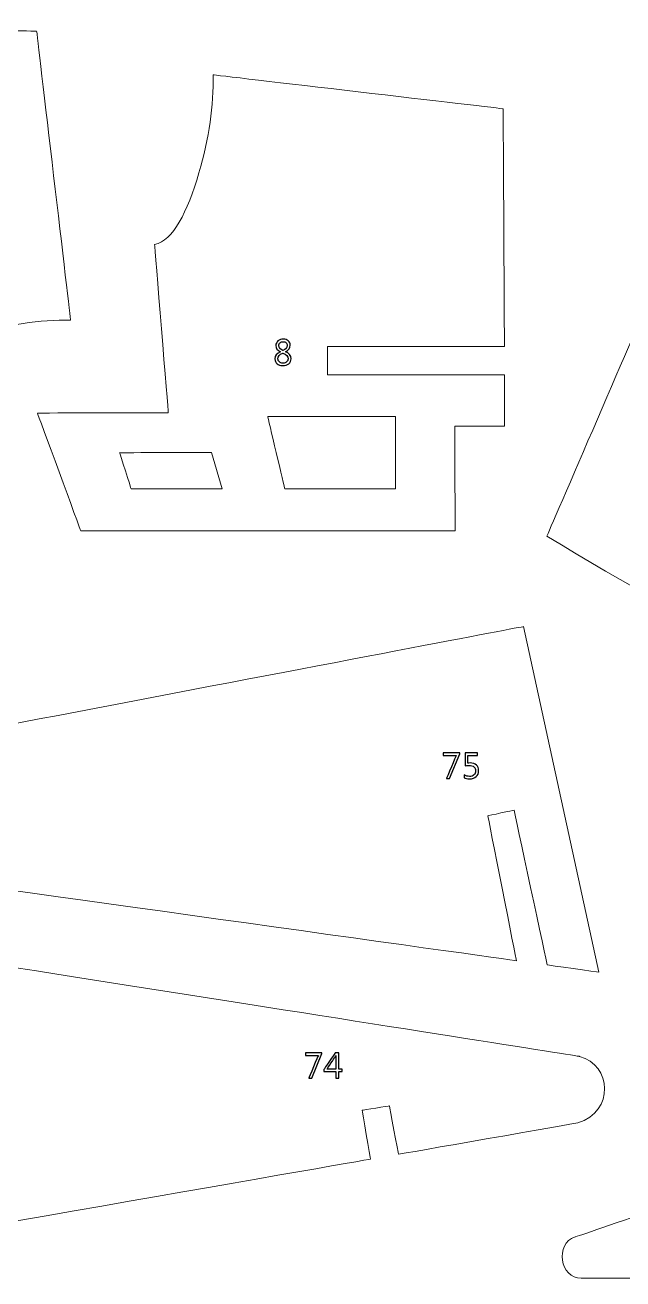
# Model space of a CAD drawing. Header units: centimetres. Extents: x -19.4 to 19.9, y -26.5 to 22.7.
# Drawn here: x -0.01 to 6.94, y -26.46 to -11.9 of the extents above; entities that cross this region are included whole.
import ezdxf

# ---------------------------------------------------------------- set-up
doc = ezdxf.new("R2010")
doc.units = ezdxf.units.CM
doc.header["$MEASUREMENT"] = 0
doc.layers.add('Camada 1', color=7, linetype='Continuous')

msp = doc.modelspace()

# ---------------------------------------------------------------- linework, layer by layer
at = {"layer": 'Camada 1', "color": 7, "lineweight": 9}
for points, knots in [([(7.19645, -11.39078), (7.17834, -11.4777), (7.15261, -11.53528), (7.10658, -11.64964), (7.10658, -11.64964), (7.00426, -11.94824), (6.9458, -12.1205), (7.2625, -12.23736), (7.2625, -12.23736), (7.42524, -12.2847), (7.56222, -12.33634), (7.67792, -12.39158), (7.67792, -12.39158), (8.25612, -12.63074), (8.28379, -13.49284), (8.06222, -14.07244), (8.06222, -14.07244), (7.90312, -14.33174), (8.12985, -14.64468), (8.34635, -14.5721), (8.34635, -14.5721), (8.34635, -14.5721), (10.51261, -13.85516), (10.51261, -13.85516), (10.51261, -13.85516), (10.45027, -13.62004), (10.3866, -13.39248), (10.30282, -13.1574), (10.30282, -13.1574), (10.30282, -13.1574), (9.75943, -13.37982), (9.75943, -13.37982), (9.75943, -13.37982), (9.75943, -13.37982), (9.65196, -13.0734), (9.65196, -13.0734), (9.65196, -13.0734), (9.65196, -13.0734), (10.19293, -12.83964), (10.19293, -12.83964), (10.19293, -12.83964), (10.07545, -12.58512), (9.97469, -12.34292), (9.8446, -12.10114), (9.8446, -12.10114), (9.8446, -12.10114), (9.28561, -12.41004), (9.28561, -12.41004), (9.28561, -12.41004), (9.28561, -12.41004), (9.11823, -12.13246), (9.11823, -12.13246), (9.11823, -12.13246), (9.11823, -12.13246), (9.67372, -11.81196), (9.67372, -11.81196), (9.67372, -11.81196), (9.54626, -11.59628), (9.42556, -11.4123), (9.2911, -11.21652), (9.2911, -11.21652), (9.2911, -11.21652), (8.7758, -11.55694), (8.7758, -11.55694), (8.7758, -11.55694), (8.7758, -11.55694), (8.59966, -11.28924), (8.59966, -11.28924), (8.59966, -11.28924), (8.59966, -11.28924), (9.08363, -10.9607), (9.08363, -10.9607), (9.08363, -10.9607), (8.93983, -10.76064), (8.80629, -10.5467), (8.67396, -10.342), (8.67396, -10.342), (8.67396, -10.342), (8.14573, -10.66632), (8.14573, -10.66632), (8.14573, -10.66632), (8.14573, -10.66632), (8.00262, -10.38486), (8.00262, -10.38486), (8.00262, -10.38486), (8.00262, -10.38486), (8.52443, -10.04256), (8.52443, -10.04256), (8.52443, -10.04256), (8.0212, -9.0515), (8.70751, -8.2985), (9.46802, -8.13704), (9.46802, -8.13704), (11.09261, -7.8101), (12.4897, -7.95706), (13.98482, -8.7694), (13.98482, -8.7694), (14.99996, -9.29474), (16.00137, -9.92246), (16.99467, -10.55402), (16.99467, -10.55402), (17.6037, -10.88394), (18.02344, -11.20762), (18.71948, -11.44536), (18.71948, -11.44536), (18.93572, -11.51192), (19.05844, -11.5514), (19.13972, -11.50868), (19.13972, -11.50868), (19.46327, -10.98524), (19.65925, -10.21248), (19.61815, -8.4746), (19.61815, -8.4746), (19.50839, -6.9784), (19.39746, -6.24118), (19.06685, -5.72082), (19.06685, -5.72082), (18.54663, -5.42754), (16.84974, -5.4812), (14.59497, -5.70444), (14.59497, -5.70444), (13.02089, -5.8212), (11.37442, -6.12376), (9.63661, -6.09544), (9.63661, -6.09544), (8.8524, -6.07016), (8.2565, -5.0562), (7.49029, -3.89738), (7.49029, -3.89738), (7.07465, -3.96578), (6.73533, -3.89846), (6.51279, -3.7086), (6.51279, -3.7086), (6.29751, -3.49826), (6.17681, -3.24938), (6.18123, -2.95512), (6.18123, -2.95512), (6.18213, -2.87114), (6.12349, -2.8403), (6.03036, -2.87408), (6.03036, -2.87408), (4.90413, -3.1053), (3.83605, -3.23604), (2.85293, -3.22862), (2.85293, -3.22862), (2.85293, -3.22862), (2.20467, -3.24034), (2.20467, -3.24034), (2.20467, -3.24034), (1.31001, -3.25706), (0.76008, -3.42442), (0.61744, -3.98142), (0.61744, -3.98142), (0.5844, -4.14354), (0.59169, -5.23704), (0.59013, -5.44748), (0.59013, -5.44748), (0.59013, -5.44748), (0.59369, -7.65022), (0.59369, -7.65022), (0.59369, -7.65022), (0.59369, -7.65022), (2.63687, -7.653), (2.63687, -7.653), (2.63687, -7.653), (2.63687, -7.653), (2.63373, -7.97834), (2.63373, -7.97834), (2.63373, -7.97834), (2.63373, -7.97834), (0.59327, -7.98396), (0.59327, -7.98396), (0.59327, -7.98396), (0.59327, -7.98396), (0.6027, -10.72576), (0.6027, -10.72576), (0.6027, -10.72576), (0.6027, -10.72576), (1.1918, -10.78494), (1.1918, -10.78494), (1.1918, -10.78494), (1.1918, -10.78494), (1.47828, -9.17798), (1.47828, -9.17798), (1.47828, -9.17798), (1.47828, -9.17798), (3.30648, -9.44822), (3.30648, -9.44822), (3.30648, -9.44822), (3.30648, -9.44822), (3.00578, -10.99664), (3.00578, -10.99664), (3.00578, -10.99664), (3.00578, -10.99664), (3.96695, -11.09554), (3.96695, -11.09554), (3.96695, -11.09554), (3.97141, -10.7116), (4.01579, -10.34626), (4.11147, -10.00816), (4.11147, -10.00816), (4.24042, -9.56108), (4.39908, -9.2238), (4.63538, -9.14708), (4.63538, -9.14708), (4.63538, -9.14708), (6.56322, -9.14732), (6.56322, -9.14732), (6.56322, -9.14732), (6.70063, -9.15452), (6.76234, -9.3749), (6.71689, -9.719), (6.71689, -9.719), (6.68061, -10.09176), (6.42141, -10.4), (6.28219, -10.7906), (6.28219, -10.7906), (6.19002, -11.04918), (6.21334, -11.09912), (6.41761, -11.09774), (6.41761, -11.09774), (6.41761, -11.09774), (7.05509, -11.09466), (7.05509, -11.09466), (7.05509, -11.09466), (7.14054, -11.12192), (7.21906, -11.23272), (7.19645, -11.39078)], [0, 0, 0, 0, 0.01724138, 0.01724138, 0.01724138, 0.01724139, 0.03448276, 0.03448276, 0.03448276, 0.03448277, 0.05172414, 0.05172414, 0.05172414, 0.05172415, 0.06896552, 0.06896552, 0.06896552, 0.06896553, 0.0862069, 0.0862069, 0.0862069, 0.08620691, 0.10344828, 0.10344828, 0.10344828, 0.10344829, 0.12068966, 0.12068966, 0.12068966, 0.12068967, 0.13793103, 0.13793103, 0.13793103, 0.13793104, 0.15517241, 0.15517241, 0.15517241, 0.15517242, 0.17241379, 0.17241379, 0.17241379, 0.1724138, 0.18965517, 0.18965517, 0.18965517, 0.18965518, 0.20689655, 0.20689655, 0.20689655, 0.20689656, 0.22413793, 0.22413793, 0.22413793, 0.22413794, 0.24137931, 0.24137931, 0.24137931, 0.24137932, 0.25862069, 0.25862069, 0.25862069, 0.2586207, 0.27586207, 0.27586207, 0.27586207, 0.27586208, 0.29310345, 0.29310345, 0.29310345, 0.29310346, 0.31034483, 0.31034483, 0.31034483, 0.31034484, 0.32758621, 0.32758621, 0.32758621, 0.32758622, 0.34482759, 0.34482759, 0.34482759, 0.3448276, 0.36206897, 0.36206897, 0.36206897, 0.36206898, 0.37931034, 0.37931034, 0.37931034, 0.37931035, 0.39655172, 0.39655172, 0.39655172, 0.39655173, 0.4137931, 0.4137931, 0.4137931, 0.41379311, 0.43103448, 0.43103448, 0.43103448, 0.43103449, 0.44827586, 0.44827586, 0.44827586, 0.44827587, 0.46551724, 0.46551724, 0.46551724, 0.46551725, 0.48275862, 0.48275862, 0.48275862, 0.48275863, 0.5, 0.5, 0.5, 0.50000001, 0.51724138, 0.51724138, 0.51724138, 0.51724139, 0.53448276, 0.53448276, 0.53448276, 0.53448277, 0.55172414, 0.55172414, 0.55172414, 0.55172415, 0.56896552, 0.56896552, 0.56896552, 0.56896553, 0.5862069, 0.5862069, 0.5862069, 0.58620691, 0.60344828, 0.60344828, 0.60344828, 0.60344829, 0.62068966, 0.62068966, 0.62068966, 0.62068967, 0.63793103, 0.63793103, 0.63793103, 0.63793104, 0.65517241, 0.65517241, 0.65517241, 0.65517242, 0.67241379, 0.67241379, 0.67241379, 0.6724138, 0.68965517, 0.68965517, 0.68965517, 0.68965518, 0.70689655, 0.70689655, 0.70689655, 0.70689656, 0.72413793, 0.72413793, 0.72413793, 0.72413794, 0.74137931, 0.74137931, 0.74137931, 0.74137932, 0.75862069, 0.75862069, 0.75862069, 0.7586207, 0.77586207, 0.77586207, 0.77586207, 0.77586208, 0.79310345, 0.79310345, 0.79310345, 0.79310346, 0.81034483, 0.81034483, 0.81034483, 0.81034484, 0.82758621, 0.82758621, 0.82758621, 0.82758622, 0.84482759, 0.84482759, 0.84482759, 0.8448276, 0.86206897, 0.86206897, 0.86206897, 0.86206898, 0.87931034, 0.87931034, 0.87931034, 0.87931035, 0.89655172, 0.89655172, 0.89655172, 0.89655173, 0.9137931, 0.9137931, 0.9137931, 0.91379311, 0.93103448, 0.93103448, 0.93103448, 0.93103449, 0.94827586, 0.94827586, 0.94827586, 0.94827587, 0.96551724, 0.96551724, 0.96551724, 0.96551725, 1, 1, 1, 1]), ([(-3.56695, -11.95478), (-3.56695, -11.95478), (-2.96677, -11.95406), (-2.96677, -11.95406), (-2.96677, -11.95406), (-2.96677, -11.95406), (-2.96659, -14.00318), (-2.96659, -14.00318), (-2.96659, -14.00318), (-2.96659, -14.00318), (-2.63787, -14.00354), (-2.63787, -14.00354), (-2.63787, -14.00354), (-2.63787, -14.00354), (-2.63797, -11.95458), (-2.63797, -11.95458), (-2.63797, -11.95458), (-2.63797, -11.95458), (0.12897, -11.96908), (0.12897, -11.96908), (0.12897, -11.96908), (0.12897, -11.96908), (0.52367, -15.32706), (0.52367, -15.32706), (0.52367, -15.32706), (0.16787, -15.32082), (-0.21201, -15.3765), (-0.61519, -15.49248), (-0.61519, -15.49248), (-1.08175, -15.62876), (-1.40195, -15.79206), (-1.45149, -16.0059), (-1.45149, -16.0059), (-1.45149, -16.0059), (-3.40991, -15.84738), (-3.40991, -15.84738), (-3.40991, -15.84738), (-3.40991, -15.84738), (-3.41257, -17.364), (-3.41257, -17.364), (-3.41257, -17.364), (-3.41257, -17.364), (-4.78277, -16.86194), (-4.78277, -16.86194), (-4.78277, -16.86194), (-4.78277, -16.86194), (-4.78227, -12.52656), (-4.78227, -12.52656), (-4.78227, -12.52656), (-4.78227, -12.52656), (-3.56729, -12.52788), (-3.56729, -12.52788), (-3.56729, -12.52788), (-3.56729, -12.52788), (-3.56695, -11.95478), (-3.56695, -11.95478)], [0, 0, 0, 0, 0.06666667, 0.06666667, 0.06666667, 0.06666668, 0.13333333, 0.13333333, 0.13333333, 0.13333334, 0.2, 0.2, 0.2, 0.20000001, 0.26666667, 0.26666667, 0.26666667, 0.26666668, 0.33333333, 0.33333333, 0.33333333, 0.33333334, 0.4, 0.4, 0.4, 0.40000001, 0.46666667, 0.46666667, 0.46666667, 0.46666668, 0.53333333, 0.53333333, 0.53333333, 0.53333334, 0.6, 0.6, 0.6, 0.60000001, 0.66666667, 0.66666667, 0.66666667, 0.66666668, 0.73333333, 0.73333333, 0.73333333, 0.73333334, 0.8, 0.8, 0.8, 0.80000001, 0.86666667, 0.86666667, 0.86666667, 0.86666668, 1, 1, 1, 1]), ([(5.55999, -16.55907), (5.55999, -16.55907), (5.56071, -15.9603), (5.56071, -15.9603), (5.56071, -15.9603), (5.56071, -15.9603), (3.5066, -15.96012), (3.5066, -15.96012), (3.5066, -15.96012), (3.5066, -15.96012), (3.50623, -15.63217), (3.50623, -15.63217), (3.50623, -15.63217), (3.50623, -15.63217), (5.56019, -15.63227), (5.56019, -15.63227), (5.56019, -15.63227), (5.56019, -15.63227), (5.54565, -12.87181), (5.54565, -12.87181), (5.54565, -12.87181), (5.54565, -12.87181), (2.17949, -12.47804), (2.17949, -12.47804), (2.17949, -12.47804), (2.18574, -12.83301), (2.12993, -13.212), (2.01367, -13.61423), (2.01367, -13.61423), (1.87705, -14.0797), (1.71336, -14.39915), (1.49899, -14.44857), (1.49899, -14.44857), (1.49899, -14.44857), (1.6579, -16.4024), (1.6579, -16.4024), (1.6579, -16.4024), (1.6579, -16.4024), (0.13758, -16.40505), (0.13758, -16.40505), (0.13758, -16.40505), (0.13758, -16.40505), (0.64087, -17.77204), (0.64087, -17.77204), (0.64087, -17.77204), (0.64087, -17.77204), (4.98681, -17.77154), (4.98681, -17.77154), (4.98681, -17.77154), (4.98681, -17.77154), (4.98549, -16.55941), (4.98549, -16.55941), (4.98549, -16.55941), (4.98549, -16.55941), (5.55999, -16.55907), (5.55999, -16.55907)], [0, 0, 0, 0, 0.06666667, 0.06666667, 0.06666667, 0.06666668, 0.13333333, 0.13333333, 0.13333333, 0.13333334, 0.2, 0.2, 0.2, 0.20000001, 0.26666667, 0.26666667, 0.26666667, 0.26666668, 0.33333333, 0.33333333, 0.33333333, 0.33333334, 0.4, 0.4, 0.4, 0.40000001, 0.46666667, 0.46666667, 0.46666667, 0.46666668, 0.53333333, 0.53333333, 0.53333333, 0.53333334, 0.6, 0.6, 0.6, 0.60000001, 0.66666667, 0.66666667, 0.66666667, 0.66666668, 0.73333333, 0.73333333, 0.73333333, 0.73333334, 0.8, 0.8, 0.8, 0.80000001, 0.86666667, 0.86666667, 0.86666667, 0.86666668, 1, 1, 1, 1]), ([(13.60992, -18.47447), (13.60992, -18.47447), (12.035, -18.04846), (12.035, -18.04846), (12.035, -18.04846), (12.035, -18.04846), (12.12652, -17.4769), (12.12652, -17.4769), (12.12652, -17.4769), (10.51732, -16.95289), (8.8798, -16.12382), (7.22589, -15.11792), (7.22589, -15.11792), (7.22589, -15.11792), (6.05369, -17.83338), (6.05369, -17.83338), (6.05369, -17.83338), (7.86047, -18.95029), (9.69496, -19.80668), (11.56075, -20.36915), (11.56075, -20.36915), (11.56075, -20.36915), (11.67926, -19.81574), (11.67926, -19.81574), (11.67926, -19.81574), (11.67926, -19.81574), (13.20315, -20.25699), (13.20315, -20.25699), (13.20315, -20.25699), (13.20315, -20.25699), (13.60992, -18.47447), (13.60992, -18.47447)], [0, 0, 0, 0, 0.11111111, 0.11111111, 0.11111111, 0.11111112, 0.22222222, 0.22222222, 0.22222222, 0.22222223, 0.33333333, 0.33333333, 0.33333333, 0.33333334, 0.44444444, 0.44444444, 0.44444444, 0.44444445, 0.55555556, 0.55555556, 0.55555556, 0.55555557, 0.66666667, 0.66666667, 0.66666667, 0.66666668, 0.77777778, 0.77777778, 0.77777778, 0.77777779, 1, 1, 1, 1]), ([(4.29515, -17.28588), (4.29515, -17.28588), (4.29545, -16.44354), (4.29545, -16.44354), (4.29545, -16.44354), (4.29545, -16.44354), (2.81138, -16.44426), (2.81138, -16.44426), (2.81138, -16.44426), (2.81138, -16.44426), (3.01069, -17.28588), (3.01069, -17.28588), (3.01069, -17.28588), (3.01069, -17.28588), (4.29515, -17.28588), (4.29515, -17.28588)], [0, 0, 0, 0, 0.2, 0.2, 0.2, 0.20000001, 0.4, 0.4, 0.4, 0.40000001, 0.6, 0.6, 0.6, 0.60000001, 1, 1, 1, 1]), ([(2.28264, -17.28718), (2.28264, -17.28718), (2.1608, -16.86379), (2.1608, -16.86379), (2.1608, -16.86379), (2.1608, -16.86379), (1.09204, -16.86561), (1.09204, -16.86561), (1.09204, -16.86561), (1.09204, -16.86561), (1.22629, -17.28718), (1.22629, -17.28718), (1.22629, -17.28718), (1.22629, -17.28718), (2.28264, -17.28718), (2.28264, -17.28718)], [0, 0, 0, 0, 0.2, 0.2, 0.2, 0.20000001, 0.4, 0.4, 0.4, 0.40000001, 0.6, 0.6, 0.6, 0.60000001, 1, 1, 1, 1]), ([(5.78065, -18.88464), (5.78065, -18.88464), (6.65635, -22.89862), (6.65635, -22.89862), (6.65635, -22.89862), (6.65635, -22.89862), (6.05719, -22.81454), (6.05719, -22.81454), (6.05719, -22.81454), (6.05719, -22.81454), (5.67175, -21.01738), (5.67175, -21.01738), (5.67175, -21.01738), (5.67175, -21.01738), (5.36765, -21.08174), (5.36765, -21.08174), (5.36765, -21.08174), (5.36765, -21.08174), (5.69897, -22.76456), (5.69897, -22.76456), (5.69897, -22.76456), (5.69897, -22.76456), (-1.22551, -21.79812), (-1.22551, -21.79812), (-1.22551, -21.79812), (-1.22551, -21.79812), (-1.14691, -21.2302), (-1.14691, -21.2302), (-1.14691, -21.2302), (-1.14691, -21.2302), (-1.46637, -21.19206), (-1.46637, -21.19206), (-1.46637, -21.19206), (-1.46637, -21.19206), (-1.55157, -21.75262), (-1.55157, -21.75262), (-1.55157, -21.75262), (-1.55157, -21.75262), (-3.64325, -21.4607), (-3.64325, -21.4607), (-3.64325, -21.4607), (-4.07937, -21.34052), (-4.06135, -20.80524), (-3.69357, -20.6932), (-3.69357, -20.6932), (-3.69357, -20.6932), (5.78065, -18.88464), (5.78065, -18.88464)], [0, 0, 0, 0, 0.07692308, 0.07692308, 0.07692308, 0.07692309, 0.15384615, 0.15384615, 0.15384615, 0.15384616, 0.23076923, 0.23076923, 0.23076923, 0.23076924, 0.30769231, 0.30769231, 0.30769231, 0.30769232, 0.38461538, 0.38461538, 0.38461538, 0.38461539, 0.46153846, 0.46153846, 0.46153846, 0.46153847, 0.53846154, 0.53846154, 0.53846154, 0.53846155, 0.61538462, 0.61538462, 0.61538462, 0.61538463, 0.69230769, 0.69230769, 0.69230769, 0.6923077, 0.76923077, 0.76923077, 0.76923077, 0.76923078, 0.84615385, 0.84615385, 0.84615385, 0.84615386, 1, 1, 1, 1]), ([(15.46862, -22.88069), (15.46862, -22.88069), (16.7564, -26.45463), (16.7564, -26.45463), (16.7564, -26.45463), (16.7564, -26.45463), (16.16272, -26.45526), (16.16272, -26.45526), (16.16272, -26.45526), (16.16272, -26.45526), (15.53393, -24.70365), (15.53393, -24.70365), (15.53393, -24.70365), (15.53393, -24.70365), (15.23463, -24.8125), (15.23463, -24.8125), (15.23463, -24.8125), (15.23463, -24.8125), (15.79181, -26.45503), (15.79181, -26.45503), (15.79181, -26.45503), (15.79181, -26.45503), (8.80438, -26.45255), (8.80438, -26.45255), (8.80438, -26.45255), (8.80438, -26.45255), (8.79951, -25.87983), (8.79951, -25.87983), (8.79951, -25.87983), (8.79951, -25.87983), (8.47881, -25.87795), (8.47881, -25.87795), (8.47881, -25.87795), (8.47881, -25.87795), (8.47523, -26.45047), (8.47523, -26.45047), (8.47523, -26.45047), (8.47523, -26.45047), (6.45199, -26.45212), (6.45199, -26.45212), (6.45199, -26.45212), (6.20591, -26.46023), (6.14256, -26.04751), (6.38097, -25.97301), (6.38097, -25.97301), (6.38097, -25.97301), (8.44333, -25.27122), (8.44333, -25.27122), (8.44333, -25.27122), (8.44333, -25.27122), (8.34547, -24.96979), (8.34547, -24.96979), (8.34547, -24.96979), (8.34547, -24.96979), (9.88118, -24.43949), (9.88118, -24.43949), (9.88118, -24.43949), (9.88118, -24.43949), (9.99392, -24.74276), (9.99392, -24.74276), (9.99392, -24.74276), (9.99392, -24.74276), (12.45782, -23.90472), (12.45782, -23.90472), (12.45782, -23.90472), (12.45782, -23.90472), (11.44347, -21.50548), (11.44347, -21.50548), (11.44347, -21.50548), (11.44347, -21.50548), (12.89858, -21.14595), (12.89858, -21.14595), (12.89858, -21.14595), (12.89858, -21.14595), (13.889, -23.41795), (13.889, -23.41795), (13.889, -23.41795), (13.889, -23.41795), (15.46862, -22.88069), (15.46862, -22.88069)], [0, 0, 0, 0, 0.04761905, 0.04761905, 0.04761905, 0.04761906, 0.0952381, 0.0952381, 0.0952381, 0.09523811, 0.14285714, 0.14285714, 0.14285714, 0.14285715, 0.19047619, 0.19047619, 0.19047619, 0.1904762, 0.23809524, 0.23809524, 0.23809524, 0.23809525, 0.28571429, 0.28571429, 0.28571429, 0.2857143, 0.33333333, 0.33333333, 0.33333333, 0.33333334, 0.38095238, 0.38095238, 0.38095238, 0.38095239, 0.42857143, 0.42857143, 0.42857143, 0.42857144, 0.47619048, 0.47619048, 0.47619048, 0.47619049, 0.52380952, 0.52380952, 0.52380952, 0.52380953, 0.57142857, 0.57142857, 0.57142857, 0.57142858, 0.61904762, 0.61904762, 0.61904762, 0.61904763, 0.66666667, 0.66666667, 0.66666667, 0.66666668, 0.71428571, 0.71428571, 0.71428571, 0.71428572, 0.76190476, 0.76190476, 0.76190476, 0.76190477, 0.80952381, 0.80952381, 0.80952381, 0.80952382, 0.85714286, 0.85714286, 0.85714286, 0.85714287, 0.9047619, 0.9047619, 0.9047619, 0.90476191, 1, 1, 1, 1]), ([(-3.09988, -22.37501), (-3.09988, -22.37501), (-3.83269, -26.43888), (-3.83269, -26.43888), (-3.83269, -26.43888), (-3.83269, -26.43888), (-3.23682, -26.33432), (-3.23682, -26.33432), (-3.23682, -26.33432), (-3.23682, -26.33432), (-2.91535, -24.51504), (-2.91535, -24.51504), (-2.91535, -24.51504), (-2.91535, -24.51504), (-2.60912, -24.56956), (-2.60912, -24.56956), (-2.60912, -24.56956), (-2.60912, -24.56956), (-2.88055, -26.2721), (-2.88055, -26.2721), (-2.88055, -26.2721), (-2.88055, -26.2721), (4.00612, -25.069), (4.00612, -25.069), (4.00612, -25.069), (4.00612, -25.069), (3.90741, -24.50079), (3.90741, -24.50079), (3.90741, -24.50079), (3.90741, -24.50079), (4.22535, -24.45177), (4.22535, -24.45177), (4.22535, -24.45177), (4.22535, -24.45177), (4.3304, -25.01235), (4.3304, -25.01235), (4.3304, -25.01235), (4.3304, -25.01235), (6.41066, -24.64895), (6.41066, -24.64895), (6.41066, -24.64895), (6.8423, -24.51356), (6.80529, -23.97613), (6.43372, -23.87583), (6.43372, -23.87583), (6.43372, -23.87583), (-3.09988, -22.37501), (-3.09988, -22.37501)], [0, 0, 0, 0, 0.07692308, 0.07692308, 0.07692308, 0.07692309, 0.15384615, 0.15384615, 0.15384615, 0.15384616, 0.23076923, 0.23076923, 0.23076923, 0.23076924, 0.30769231, 0.30769231, 0.30769231, 0.30769232, 0.38461538, 0.38461538, 0.38461538, 0.38461539, 0.46153846, 0.46153846, 0.46153846, 0.46153847, 0.53846154, 0.53846154, 0.53846154, 0.53846155, 0.61538462, 0.61538462, 0.61538462, 0.61538463, 0.69230769, 0.69230769, 0.69230769, 0.6923077, 0.76923077, 0.76923077, 0.76923077, 0.76923078, 0.84615385, 0.84615385, 0.84615385, 0.84615386, 1, 1, 1, 1])]:
    msp.add_open_spline(points, degree=3, knots=knots, dxfattribs=at)
at = {"layer": 'Camada 1', "color": 7}
for points, knots in [([(2.9595, -15.69387), (2.9595, -15.69387), (2.9595, -15.69303), (2.9595, -15.69303), (2.9595, -15.69303), (2.92394, -15.67652), (2.90616, -15.65253), (2.90616, -15.62106), (2.90616, -15.62106), (2.90616, -15.59968), (2.91427, -15.58211), (2.93057, -15.56842), (2.93057, -15.56842), (2.94687, -15.55467), (2.96782, -15.54782), (2.99351, -15.54782), (2.99351, -15.54782), (3.01665, -15.54782), (3.0357, -15.55424), (3.05059, -15.56708), (3.05059, -15.56708), (3.06547, -15.57993), (3.07295, -15.59636), (3.07295, -15.61647), (3.07295, -15.61647), (3.07295, -15.64935), (3.05461, -15.67482), (3.01792, -15.69303), (3.01792, -15.69303), (3.01792, -15.69303), (3.01792, -15.69387), (3.01792, -15.69387), (3.01792, -15.69387), (3.0611, -15.70933), (3.08269, -15.73607), (3.08269, -15.7741), (3.08269, -15.7741), (3.08269, -15.79865), (3.07387, -15.81812), (3.05623, -15.83259), (3.05623, -15.83259), (3.03866, -15.84705), (3.01411, -15.85432), (2.98271, -15.85432), (2.98271, -15.85432), (2.95738, -15.85432), (2.93657, -15.84712), (2.92013, -15.8328), (2.92013, -15.8328), (2.90376, -15.81848), (2.89557, -15.79985), (2.89557, -15.77699), (2.89557, -15.77699), (2.89557, -15.73896), (2.91688, -15.71123), (2.9595, -15.69387)], [0, 0, 0, 0, 0.06666667, 0.06666667, 0.06666667, 0.06666668, 0.13333333, 0.13333333, 0.13333333, 0.13333334, 0.2, 0.2, 0.2, 0.20000001, 0.26666667, 0.26666667, 0.26666667, 0.26666668, 0.33333333, 0.33333333, 0.33333333, 0.33333334, 0.4, 0.4, 0.4, 0.40000001, 0.46666667, 0.46666667, 0.46666667, 0.46666668, 0.53333333, 0.53333333, 0.53333333, 0.53333334, 0.6, 0.6, 0.6, 0.60000001, 0.66666667, 0.66666667, 0.66666667, 0.66666668, 0.73333333, 0.73333333, 0.73333333, 0.73333334, 0.8, 0.8, 0.8, 0.80000001, 0.86666667, 0.86666667, 0.86666667, 0.86666668, 1, 1, 1, 1]), ([(3.03824, -15.62071), (3.03824, -15.60702), (3.03394, -15.59629), (3.0254, -15.58839), (3.0254, -15.58839), (3.01686, -15.58056), (3.00515, -15.57661), (2.9904, -15.57661), (2.9904, -15.57661), (2.97657, -15.57661), (2.96486, -15.5807), (2.95526, -15.58896), (2.95526, -15.58896), (2.94567, -15.59714), (2.94087, -15.60758), (2.94087, -15.62028), (2.94087, -15.62028), (2.94087, -15.64611), (2.95696, -15.66551), (2.98913, -15.67863), (2.98913, -15.67863), (3.02187, -15.66509), (3.03824, -15.64583), (3.03824, -15.62071)], [0, 0, 0, 0, 0.14285714, 0.14285714, 0.14285714, 0.14285715, 0.28571429, 0.28571429, 0.28571429, 0.2857143, 0.42857143, 0.42857143, 0.42857143, 0.42857144, 0.57142857, 0.57142857, 0.57142857, 0.57142858, 0.71428571, 0.71428571, 0.71428571, 0.71428572, 1, 1, 1, 1]), ([(2.98687, -15.70996), (2.94913, -15.72499), (2.93029, -15.74686), (2.93029, -15.77544), (2.93029, -15.77544), (2.93029, -15.79018), (2.93579, -15.80232), (2.94673, -15.81177), (2.94673, -15.81177), (2.95766, -15.82123), (2.97206, -15.82596), (2.98998, -15.82596), (2.98998, -15.82596), (3.00705, -15.82596), (3.02095, -15.8213), (3.03175, -15.81199), (3.03175, -15.81199), (3.04254, -15.80267), (3.04798, -15.79089), (3.04798, -15.77664), (3.04798, -15.77664), (3.04798, -15.74686), (3.02759, -15.72457), (2.98687, -15.70996)], [0, 0, 0, 0, 0.14285714, 0.14285714, 0.14285714, 0.14285715, 0.28571429, 0.28571429, 0.28571429, 0.2857143, 0.42857143, 0.42857143, 0.42857143, 0.42857144, 0.57142857, 0.57142857, 0.57142857, 0.57142858, 0.71428571, 0.71428571, 0.71428571, 0.71428572, 1, 1, 1, 1]), ([(5.04082, -20.36266), (5.04082, -20.36266), (4.92355, -20.64834), (4.92355, -20.64834), (4.92355, -20.64834), (4.92355, -20.64834), (4.88841, -20.64834), (4.88841, -20.64834), (4.88841, -20.64834), (4.88841, -20.64834), (4.99933, -20.38248), (4.99933, -20.38248), (4.99933, -20.38248), (4.99933, -20.38248), (4.84989, -20.38248), (4.84989, -20.38248), (4.84989, -20.38248), (4.84989, -20.38248), (4.84989, -20.352), (4.84989, -20.352), (4.84989, -20.352), (4.84989, -20.352), (5.04082, -20.352), (5.04082, -20.352), (5.04082, -20.352), (5.04082, -20.352), (5.04082, -20.36266), (5.04082, -20.36266)], [0, 0, 0, 0, 0.125, 0.125, 0.125, 0.12500001, 0.25, 0.25, 0.25, 0.25000001, 0.375, 0.375, 0.375, 0.37500001, 0.5, 0.5, 0.5, 0.50000001, 0.625, 0.625, 0.625, 0.62500001, 0.75, 0.75, 0.75, 0.75000001, 1, 1, 1, 1]), ([(5.09416, -20.64114), (5.09416, -20.64114), (5.09416, -20.60516), (5.09416, -20.60516), (5.09416, -20.60516), (5.11441, -20.61842), (5.13501, -20.62506), (5.15596, -20.62506), (5.15596, -20.62506), (5.17692, -20.62506), (5.19378, -20.61913), (5.20662, -20.60728), (5.20662, -20.60728), (5.2194, -20.59549), (5.22582, -20.57976), (5.22582, -20.56021), (5.22582, -20.56021), (5.22582, -20.54081), (5.21925, -20.52564), (5.2062, -20.51478), (5.2062, -20.51478), (5.19308, -20.50391), (5.17438, -20.49848), (5.14997, -20.49848), (5.14997, -20.49848), (5.14171, -20.49848), (5.12619, -20.49932), (5.10347, -20.50095), (5.10347, -20.50095), (5.10347, -20.50095), (5.10347, -20.352), (5.10347, -20.352), (5.10347, -20.352), (5.10347, -20.352), (5.24698, -20.352), (5.24698, -20.352), (5.24698, -20.352), (5.24698, -20.352), (5.24698, -20.38248), (5.24698, -20.38248), (5.24698, -20.38248), (5.24698, -20.38248), (5.13564, -20.38248), (5.13564, -20.38248), (5.13564, -20.38248), (5.13564, -20.38248), (5.13564, -20.46969), (5.13564, -20.46969), (5.13564, -20.46969), (5.14475, -20.46913), (5.15314, -20.46884), (5.1609, -20.46884), (5.1609, -20.46884), (5.19258, -20.46884), (5.21714, -20.47682), (5.23449, -20.49269), (5.23449, -20.49269), (5.25185, -20.50857), (5.26053, -20.53037), (5.26053, -20.55803), (5.26053, -20.55803), (5.26053, -20.58667), (5.25122, -20.60975), (5.23252, -20.62717), (5.23252, -20.62717), (5.21382, -20.64467), (5.18814, -20.65342), (5.15561, -20.65342), (5.15561, -20.65342), (5.12817, -20.65342), (5.1077, -20.64933), (5.09416, -20.64114)], [0, 0, 0, 0, 0.05263158, 0.05263158, 0.05263158, 0.05263159, 0.10526316, 0.10526316, 0.10526316, 0.10526317, 0.15789474, 0.15789474, 0.15789474, 0.15789475, 0.21052632, 0.21052632, 0.21052632, 0.21052633, 0.26315789, 0.26315789, 0.26315789, 0.2631579, 0.31578947, 0.31578947, 0.31578947, 0.31578948, 0.36842105, 0.36842105, 0.36842105, 0.36842106, 0.42105263, 0.42105263, 0.42105263, 0.42105264, 0.47368421, 0.47368421, 0.47368421, 0.47368422, 0.52631579, 0.52631579, 0.52631579, 0.5263158, 0.57894737, 0.57894737, 0.57894737, 0.57894738, 0.63157895, 0.63157895, 0.63157895, 0.63157896, 0.68421053, 0.68421053, 0.68421053, 0.68421054, 0.73684211, 0.73684211, 0.73684211, 0.73684212, 0.78947368, 0.78947368, 0.78947368, 0.78947369, 0.84210526, 0.84210526, 0.84210526, 0.84210527, 0.89473684, 0.89473684, 0.89473684, 0.89473685, 1, 1, 1, 1]), ([(3.44112, -23.84436), (3.44112, -23.84436), (3.32385, -24.13004), (3.32385, -24.13004), (3.32385, -24.13004), (3.32385, -24.13004), (3.28871, -24.13004), (3.28871, -24.13004), (3.28871, -24.13004), (3.28871, -24.13004), (3.39963, -23.86418), (3.39963, -23.86418), (3.39963, -23.86418), (3.39963, -23.86418), (3.25019, -23.86418), (3.25019, -23.86418), (3.25019, -23.86418), (3.25019, -23.86418), (3.25019, -23.8337), (3.25019, -23.8337), (3.25019, -23.8337), (3.25019, -23.8337), (3.44112, -23.8337), (3.44112, -23.8337), (3.44112, -23.8337), (3.44112, -23.8337), (3.44112, -23.84436), (3.44112, -23.84436)], [0, 0, 0, 0, 0.125, 0.125, 0.125, 0.12500001, 0.25, 0.25, 0.25, 0.25000001, 0.375, 0.375, 0.375, 0.37500001, 0.5, 0.5, 0.5, 0.50000001, 0.625, 0.625, 0.625, 0.62500001, 0.75, 0.75, 0.75, 0.75000001, 1, 1, 1, 1]), ([(3.67438, -24.0513), (3.67438, -24.0513), (3.63628, -24.0513), (3.63628, -24.0513), (3.63628, -24.0513), (3.63628, -24.0513), (3.63628, -24.13004), (3.63628, -24.13004), (3.63628, -24.13004), (3.63628, -24.13004), (3.60283, -24.13004), (3.60283, -24.13004), (3.60283, -24.13004), (3.60283, -24.13004), (3.60283, -24.0513), (3.60283, -24.0513), (3.60283, -24.0513), (3.60283, -24.0513), (3.46355, -24.0513), (3.46355, -24.0513), (3.46355, -24.0513), (3.46355, -24.0513), (3.46355, -24.02914), (3.46355, -24.02914), (3.46355, -24.02914), (3.46355, -24.02914), (3.59542, -23.8337), (3.59542, -23.8337), (3.59542, -23.8337), (3.59542, -23.8337), (3.63628, -23.8337), (3.63628, -23.8337), (3.63628, -23.8337), (3.63628, -23.8337), (3.63628, -24.02378), (3.63628, -24.02378), (3.63628, -24.02378), (3.63628, -24.02378), (3.67438, -24.02378), (3.67438, -24.02378), (3.67438, -24.02378), (3.67438, -24.02378), (3.67438, -24.0513), (3.67438, -24.0513)], [0, 0, 0, 0, 0.08333333, 0.08333333, 0.08333333, 0.08333334, 0.16666667, 0.16666667, 0.16666667, 0.16666668, 0.25, 0.25, 0.25, 0.25000001, 0.33333333, 0.33333333, 0.33333333, 0.33333334, 0.41666667, 0.41666667, 0.41666667, 0.41666668, 0.5, 0.5, 0.5, 0.50000001, 0.58333333, 0.58333333, 0.58333333, 0.58333334, 0.66666667, 0.66666667, 0.66666667, 0.66666668, 0.75, 0.75, 0.75, 0.75000001, 0.83333333, 0.83333333, 0.83333333, 0.83333334, 1, 1, 1, 1]), ([(3.60283, -24.02378), (3.60283, -24.02378), (3.60283, -23.89572), (3.60283, -23.89572), (3.60283, -23.89572), (3.60283, -23.88662), (3.60311, -23.87639), (3.60368, -23.8651), (3.60368, -23.8651), (3.60368, -23.8651), (3.60283, -23.8651), (3.60283, -23.8651), (3.60283, -23.8651), (3.60093, -23.87011), (3.59712, -23.87766), (3.59147, -23.88782), (3.59147, -23.88782), (3.59147, -23.88782), (3.50031, -24.02378), (3.50031, -24.02378), (3.50031, -24.02378), (3.50031, -24.02378), (3.60283, -24.02378), (3.60283, -24.02378)], [0, 0, 0, 0, 0.14285714, 0.14285714, 0.14285714, 0.14285715, 0.28571429, 0.28571429, 0.28571429, 0.2857143, 0.42857143, 0.42857143, 0.42857143, 0.42857144, 0.57142857, 0.57142857, 0.57142857, 0.57142858, 0.71428571, 0.71428571, 0.71428571, 0.71428572, 1, 1, 1, 1])]:
    msp.add_open_spline(points, degree=3, knots=knots, dxfattribs=at)
at = {"layer": 'Camada 1', "color": 250, "lineweight": 9}
for points, knots in [([(2.9595, -15.69387), (2.9595, -15.69387), (2.9595, -15.69303), (2.9595, -15.69303), (2.9595, -15.69303), (2.92394, -15.67652), (2.90616, -15.65253), (2.90616, -15.62106), (2.90616, -15.62106), (2.90616, -15.59968), (2.91427, -15.58211), (2.93057, -15.56842), (2.93057, -15.56842), (2.94687, -15.55467), (2.96782, -15.54782), (2.99351, -15.54782), (2.99351, -15.54782), (3.01665, -15.54782), (3.0357, -15.55424), (3.05059, -15.56708), (3.05059, -15.56708), (3.06547, -15.57993), (3.07295, -15.59636), (3.07295, -15.61647), (3.07295, -15.61647), (3.07295, -15.64935), (3.05461, -15.67482), (3.01792, -15.69303), (3.01792, -15.69303), (3.01792, -15.69303), (3.01792, -15.69387), (3.01792, -15.69387), (3.01792, -15.69387), (3.0611, -15.70933), (3.08269, -15.73607), (3.08269, -15.7741), (3.08269, -15.7741), (3.08269, -15.79865), (3.07387, -15.81812), (3.05623, -15.83259), (3.05623, -15.83259), (3.03866, -15.84705), (3.01411, -15.85432), (2.98271, -15.85432), (2.98271, -15.85432), (2.95738, -15.85432), (2.93657, -15.84712), (2.92013, -15.8328), (2.92013, -15.8328), (2.90376, -15.81848), (2.89557, -15.79985), (2.89557, -15.77699), (2.89557, -15.77699), (2.89557, -15.73896), (2.91688, -15.71123), (2.9595, -15.69387)], [0, 0, 0, 0, 0.06666667, 0.06666667, 0.06666667, 0.06666668, 0.13333333, 0.13333333, 0.13333333, 0.13333334, 0.2, 0.2, 0.2, 0.20000001, 0.26666667, 0.26666667, 0.26666667, 0.26666668, 0.33333333, 0.33333333, 0.33333333, 0.33333334, 0.4, 0.4, 0.4, 0.40000001, 0.46666667, 0.46666667, 0.46666667, 0.46666668, 0.53333333, 0.53333333, 0.53333333, 0.53333334, 0.6, 0.6, 0.6, 0.60000001, 0.66666667, 0.66666667, 0.66666667, 0.66666668, 0.73333333, 0.73333333, 0.73333333, 0.73333334, 0.8, 0.8, 0.8, 0.80000001, 0.86666667, 0.86666667, 0.86666667, 0.86666668, 1, 1, 1, 1]), ([(3.03824, -15.62071), (3.03824, -15.60702), (3.03394, -15.59629), (3.0254, -15.58839), (3.0254, -15.58839), (3.01686, -15.58056), (3.00515, -15.57661), (2.9904, -15.57661), (2.9904, -15.57661), (2.97657, -15.57661), (2.96486, -15.5807), (2.95526, -15.58896), (2.95526, -15.58896), (2.94567, -15.59714), (2.94087, -15.60758), (2.94087, -15.62028), (2.94087, -15.62028), (2.94087, -15.64611), (2.95696, -15.66551), (2.98913, -15.67863), (2.98913, -15.67863), (3.02187, -15.66509), (3.03824, -15.64583), (3.03824, -15.62071)], [0, 0, 0, 0, 0.14285714, 0.14285714, 0.14285714, 0.14285715, 0.28571429, 0.28571429, 0.28571429, 0.2857143, 0.42857143, 0.42857143, 0.42857143, 0.42857144, 0.57142857, 0.57142857, 0.57142857, 0.57142858, 0.71428571, 0.71428571, 0.71428571, 0.71428572, 1, 1, 1, 1]), ([(2.98687, -15.70996), (2.94913, -15.72499), (2.93029, -15.74686), (2.93029, -15.77544), (2.93029, -15.77544), (2.93029, -15.79018), (2.93579, -15.80232), (2.94673, -15.81177), (2.94673, -15.81177), (2.95766, -15.82123), (2.97206, -15.82596), (2.98998, -15.82596), (2.98998, -15.82596), (3.00705, -15.82596), (3.02095, -15.8213), (3.03175, -15.81199), (3.03175, -15.81199), (3.04254, -15.80267), (3.04798, -15.79089), (3.04798, -15.77664), (3.04798, -15.77664), (3.04798, -15.74686), (3.02759, -15.72457), (2.98687, -15.70996)], [0, 0, 0, 0, 0.14285714, 0.14285714, 0.14285714, 0.14285715, 0.28571429, 0.28571429, 0.28571429, 0.2857143, 0.42857143, 0.42857143, 0.42857143, 0.42857144, 0.57142857, 0.57142857, 0.57142857, 0.57142858, 0.71428571, 0.71428571, 0.71428571, 0.71428572, 1, 1, 1, 1]), ([(5.04082, -20.36266), (5.04082, -20.36266), (4.92355, -20.64834), (4.92355, -20.64834), (4.92355, -20.64834), (4.92355, -20.64834), (4.88841, -20.64834), (4.88841, -20.64834), (4.88841, -20.64834), (4.88841, -20.64834), (4.99933, -20.38248), (4.99933, -20.38248), (4.99933, -20.38248), (4.99933, -20.38248), (4.84989, -20.38248), (4.84989, -20.38248), (4.84989, -20.38248), (4.84989, -20.38248), (4.84989, -20.352), (4.84989, -20.352), (4.84989, -20.352), (4.84989, -20.352), (5.04082, -20.352), (5.04082, -20.352), (5.04082, -20.352), (5.04082, -20.352), (5.04082, -20.36266), (5.04082, -20.36266)], [0, 0, 0, 0, 0.125, 0.125, 0.125, 0.12500001, 0.25, 0.25, 0.25, 0.25000001, 0.375, 0.375, 0.375, 0.37500001, 0.5, 0.5, 0.5, 0.50000001, 0.625, 0.625, 0.625, 0.62500001, 0.75, 0.75, 0.75, 0.75000001, 1, 1, 1, 1]), ([(5.09416, -20.64114), (5.09416, -20.64114), (5.09416, -20.60516), (5.09416, -20.60516), (5.09416, -20.60516), (5.11441, -20.61842), (5.13501, -20.62506), (5.15596, -20.62506), (5.15596, -20.62506), (5.17692, -20.62506), (5.19378, -20.61913), (5.20662, -20.60728), (5.20662, -20.60728), (5.2194, -20.59549), (5.22582, -20.57976), (5.22582, -20.56021), (5.22582, -20.56021), (5.22582, -20.54081), (5.21925, -20.52564), (5.2062, -20.51478), (5.2062, -20.51478), (5.19308, -20.50391), (5.17438, -20.49848), (5.14997, -20.49848), (5.14997, -20.49848), (5.14171, -20.49848), (5.12619, -20.49932), (5.10347, -20.50095), (5.10347, -20.50095), (5.10347, -20.50095), (5.10347, -20.352), (5.10347, -20.352), (5.10347, -20.352), (5.10347, -20.352), (5.24698, -20.352), (5.24698, -20.352), (5.24698, -20.352), (5.24698, -20.352), (5.24698, -20.38248), (5.24698, -20.38248), (5.24698, -20.38248), (5.24698, -20.38248), (5.13564, -20.38248), (5.13564, -20.38248), (5.13564, -20.38248), (5.13564, -20.38248), (5.13564, -20.46969), (5.13564, -20.46969), (5.13564, -20.46969), (5.14475, -20.46913), (5.15314, -20.46884), (5.1609, -20.46884), (5.1609, -20.46884), (5.19258, -20.46884), (5.21714, -20.47682), (5.23449, -20.49269), (5.23449, -20.49269), (5.25185, -20.50857), (5.26053, -20.53037), (5.26053, -20.55803), (5.26053, -20.55803), (5.26053, -20.58667), (5.25122, -20.60975), (5.23252, -20.62717), (5.23252, -20.62717), (5.21382, -20.64467), (5.18814, -20.65342), (5.15561, -20.65342), (5.15561, -20.65342), (5.12817, -20.65342), (5.1077, -20.64933), (5.09416, -20.64114)], [0, 0, 0, 0, 0.05263158, 0.05263158, 0.05263158, 0.05263159, 0.10526316, 0.10526316, 0.10526316, 0.10526317, 0.15789474, 0.15789474, 0.15789474, 0.15789475, 0.21052632, 0.21052632, 0.21052632, 0.21052633, 0.26315789, 0.26315789, 0.26315789, 0.2631579, 0.31578947, 0.31578947, 0.31578947, 0.31578948, 0.36842105, 0.36842105, 0.36842105, 0.36842106, 0.42105263, 0.42105263, 0.42105263, 0.42105264, 0.47368421, 0.47368421, 0.47368421, 0.47368422, 0.52631579, 0.52631579, 0.52631579, 0.5263158, 0.57894737, 0.57894737, 0.57894737, 0.57894738, 0.63157895, 0.63157895, 0.63157895, 0.63157896, 0.68421053, 0.68421053, 0.68421053, 0.68421054, 0.73684211, 0.73684211, 0.73684211, 0.73684212, 0.78947368, 0.78947368, 0.78947368, 0.78947369, 0.84210526, 0.84210526, 0.84210526, 0.84210527, 0.89473684, 0.89473684, 0.89473684, 0.89473685, 1, 1, 1, 1]), ([(3.44112, -23.84436), (3.44112, -23.84436), (3.32385, -24.13004), (3.32385, -24.13004), (3.32385, -24.13004), (3.32385, -24.13004), (3.28871, -24.13004), (3.28871, -24.13004), (3.28871, -24.13004), (3.28871, -24.13004), (3.39963, -23.86418), (3.39963, -23.86418), (3.39963, -23.86418), (3.39963, -23.86418), (3.25019, -23.86418), (3.25019, -23.86418), (3.25019, -23.86418), (3.25019, -23.86418), (3.25019, -23.8337), (3.25019, -23.8337), (3.25019, -23.8337), (3.25019, -23.8337), (3.44112, -23.8337), (3.44112, -23.8337), (3.44112, -23.8337), (3.44112, -23.8337), (3.44112, -23.84436), (3.44112, -23.84436)], [0, 0, 0, 0, 0.125, 0.125, 0.125, 0.12500001, 0.25, 0.25, 0.25, 0.25000001, 0.375, 0.375, 0.375, 0.37500001, 0.5, 0.5, 0.5, 0.50000001, 0.625, 0.625, 0.625, 0.62500001, 0.75, 0.75, 0.75, 0.75000001, 1, 1, 1, 1]), ([(3.67438, -24.0513), (3.67438, -24.0513), (3.63628, -24.0513), (3.63628, -24.0513), (3.63628, -24.0513), (3.63628, -24.0513), (3.63628, -24.13004), (3.63628, -24.13004), (3.63628, -24.13004), (3.63628, -24.13004), (3.60283, -24.13004), (3.60283, -24.13004), (3.60283, -24.13004), (3.60283, -24.13004), (3.60283, -24.0513), (3.60283, -24.0513), (3.60283, -24.0513), (3.60283, -24.0513), (3.46355, -24.0513), (3.46355, -24.0513), (3.46355, -24.0513), (3.46355, -24.0513), (3.46355, -24.02914), (3.46355, -24.02914), (3.46355, -24.02914), (3.46355, -24.02914), (3.59542, -23.8337), (3.59542, -23.8337), (3.59542, -23.8337), (3.59542, -23.8337), (3.63628, -23.8337), (3.63628, -23.8337), (3.63628, -23.8337), (3.63628, -23.8337), (3.63628, -24.02378), (3.63628, -24.02378), (3.63628, -24.02378), (3.63628, -24.02378), (3.67438, -24.02378), (3.67438, -24.02378), (3.67438, -24.02378), (3.67438, -24.02378), (3.67438, -24.0513), (3.67438, -24.0513)], [0, 0, 0, 0, 0.08333333, 0.08333333, 0.08333333, 0.08333334, 0.16666667, 0.16666667, 0.16666667, 0.16666668, 0.25, 0.25, 0.25, 0.25000001, 0.33333333, 0.33333333, 0.33333333, 0.33333334, 0.41666667, 0.41666667, 0.41666667, 0.41666668, 0.5, 0.5, 0.5, 0.50000001, 0.58333333, 0.58333333, 0.58333333, 0.58333334, 0.66666667, 0.66666667, 0.66666667, 0.66666668, 0.75, 0.75, 0.75, 0.75000001, 0.83333333, 0.83333333, 0.83333333, 0.83333334, 1, 1, 1, 1]), ([(3.60283, -24.02378), (3.60283, -24.02378), (3.60283, -23.89572), (3.60283, -23.89572), (3.60283, -23.89572), (3.60283, -23.88662), (3.60311, -23.87639), (3.60368, -23.8651), (3.60368, -23.8651), (3.60368, -23.8651), (3.60283, -23.8651), (3.60283, -23.8651), (3.60283, -23.8651), (3.60093, -23.87011), (3.59712, -23.87766), (3.59147, -23.88782), (3.59147, -23.88782), (3.59147, -23.88782), (3.50031, -24.02378), (3.50031, -24.02378), (3.50031, -24.02378), (3.50031, -24.02378), (3.60283, -24.02378), (3.60283, -24.02378)], [0, 0, 0, 0, 0.14285714, 0.14285714, 0.14285714, 0.14285715, 0.28571429, 0.28571429, 0.28571429, 0.2857143, 0.42857143, 0.42857143, 0.42857143, 0.42857144, 0.57142857, 0.57142857, 0.57142857, 0.57142858, 0.71428571, 0.71428571, 0.71428571, 0.71428572, 1, 1, 1, 1])]:
    msp.add_open_spline(points, degree=3, knots=knots, dxfattribs=at)

doc.saveas('drawing.dxf')
